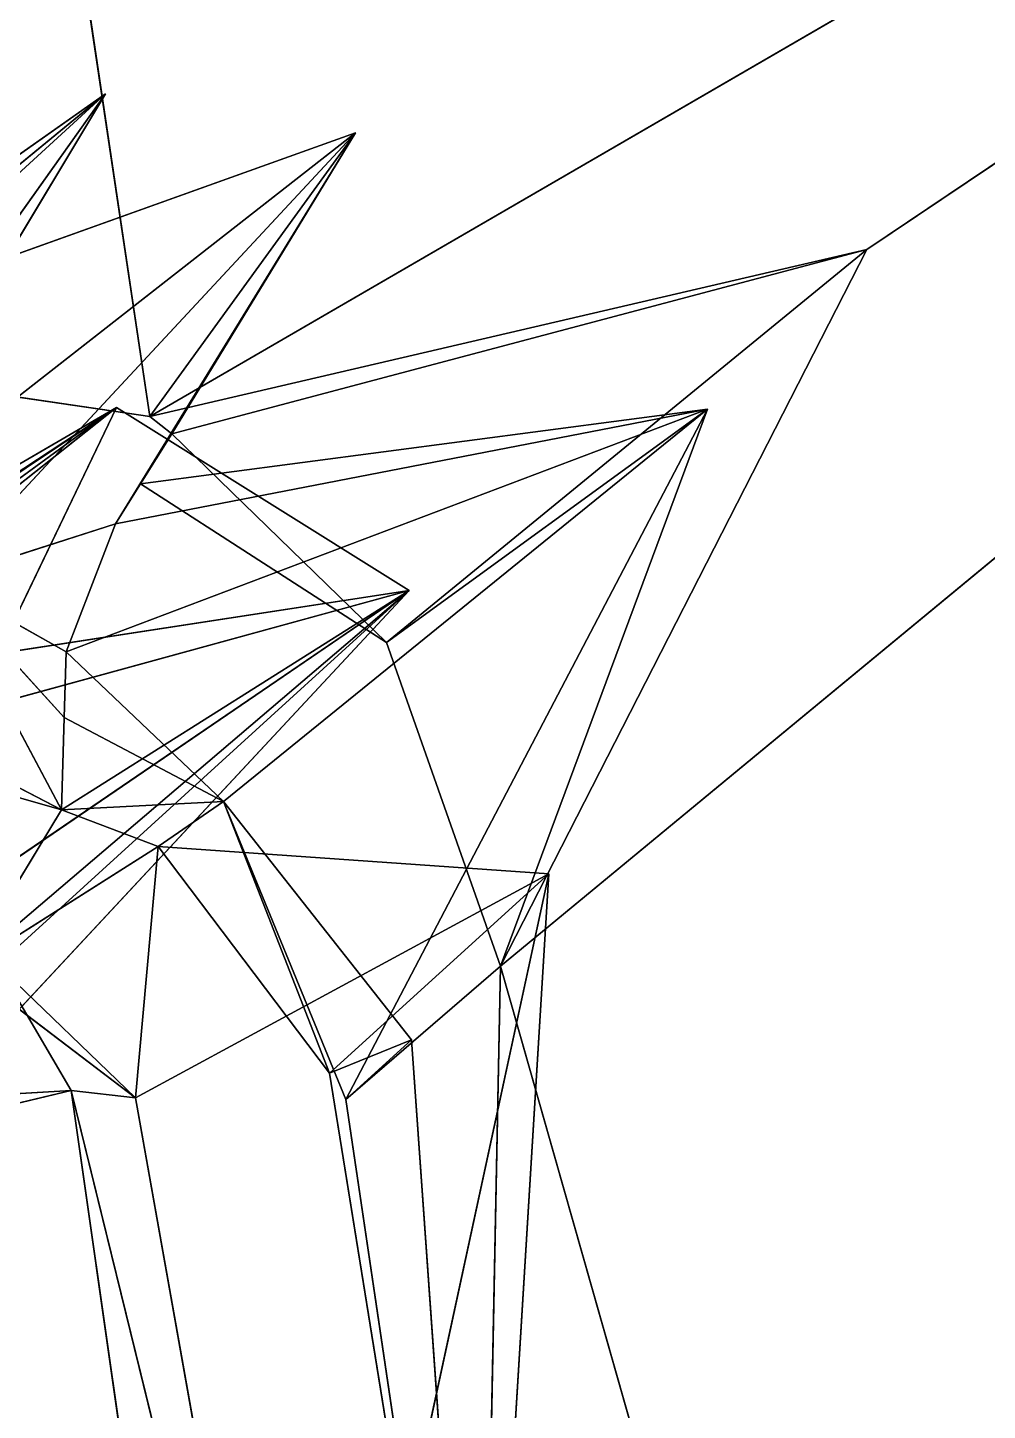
# Model space of a CAD drawing. Header units: metres. Extents: x -1625 to 2532, y -2992 to 3158.
# Drawn here: x -123.8 to 220.8, y 39.8 to 536.3 of the extents above; entities that cross this region are included whole.
import ezdxf

# ---------------------------------------------------------------- set-up
doc = ezdxf.new("R2010")
doc.units = ezdxf.units.M

msp = doc.modelspace()

# ---------------------------------------------------------------- linework, layer by layer
for p, q in [((-239.23059, 1465.6564, -2381.6125), (-79.938675, 396.67905, -937.9101)), ((-79.938675, 396.67905, -937.9101), (-239.23059, 1465.6564, -2381.6125)), ((1146.4102, 1107.8856, -1666.0708), (-79.938675, 396.67905, -937.9101)), ((-79.938675, 396.67905, -937.9101), (1146.4102, 1107.8856, -1666.0708)), ((1146.4102, 1107.8856, -1666.0708), (46.03418, 199.26509, -1053.7697)), ((46.03418, 199.26509, -1053.7697), (1146.4102, 1107.8856, -1666.0708)), ((177.57576, 456.61243, -1207.2036), (1146.4102, 1107.8856, -1666.0708)), ((1146.4102, 1107.8856, -1666.0708), (177.57576, 456.61243, -1207.2036)), ((-95.85133, 512.55316, -1355.7297), (-253.45474, 383.01382, -1155.2146)), ((-253.45474, 383.01382, -1155.2146), (-95.85133, 512.55316, -1355.7297)), ((-95.85133, 512.55316, -1355.7297), (-230.17441, 323.3117, -1026.8123)), ((-230.17441, 323.3117, -1026.8123), (-95.85133, 512.55316, -1355.7297)), ((-229.06122, 418.6133, -1121.669), (-95.85133, 512.55316, -1355.7297)), ((-95.85133, 512.55316, -1355.7297), (-229.06122, 418.6133, -1121.669)), ((-195.79129, 346.17667, -1136.4116), (-95.85133, 512.55316, -1355.7297)), ((-95.85133, 512.55316, -1355.7297), (-195.79129, 346.17667, -1136.4116)), ((-127.35216, 483.52316, -1399.5306), (-95.85133, 512.55316, -1355.7297)), ((-95.85133, 512.55316, -1355.7297), (-127.35216, 483.52316, -1399.5306)), ((-230.17441, 323.3117, -1026.8123), (-6.037231, 498.46603, -1313.7507)), ((-6.037231, 498.46603, -1313.7507), (-230.17441, 323.3117, -1026.8123)), ((-6.037231, 498.46603, -1313.7507), (-229.06122, 418.6133, -1121.669)), ((-229.06122, 418.6133, -1121.669), (-6.037231, 498.46603, -1313.7507)), ((-155.50372, 337.82315, -1105.6316), (-6.037231, 498.46603, -1313.7507)), ((-6.037231, 498.46603, -1313.7507), (-155.50372, 337.82315, -1105.6316)), ((-6.037231, 498.46603, -1313.7507), (-92.18063, 358.11105, -1054.6128)), ((-92.18063, 358.11105, -1054.6128), (-6.037231, 498.46603, -1313.7507)), ((-6.037231, 498.46603, -1313.7507), (-83.24463, 372.4459, -1041.6772)), ((-83.24463, 372.4459, -1041.6772), (-6.037231, 498.46603, -1313.7507)), ((-6.037231, 498.46603, -1313.7507), (-79.938675, 396.67905, -937.9101)), ((-79.938675, 396.67905, -937.9101), (-6.037231, 498.46603, -1313.7507)), ((-72.04588, 390.3953, -1025.4738), (-6.037231, 498.46603, -1313.7507)), ((-6.037231, 498.46603, -1313.7507), (-72.04588, 390.3953, -1025.4738)), ((-79.938675, 396.67905, -937.9101), (177.57576, 456.61243, -1207.2036)), ((177.57576, 456.61243, -1207.2036), (-79.938675, 396.67905, -937.9101)), ((-72.04588, 390.3953, -1025.4738), (177.57576, 456.61243, -1207.2036)), ((177.57576, 456.61243, -1207.2036), (-72.04588, 390.3953, -1025.4738)), ((177.57576, 456.61243, -1207.2036), (5.139084, 315.46103, -1022.06946)), ((5.139084, 315.46103, -1022.06946), (177.57576, 456.61243, -1207.2036)), ((177.57576, 456.61243, -1207.2036), (46.03418, 199.26509, -1053.7697)), ((46.03418, 199.26509, -1053.7697), (177.57576, 456.61243, -1207.2036)), ((-79.938675, 396.67905, -937.9101), (-229.06122, 418.6133, -1121.669)), ((-229.06122, 418.6133, -1121.669), (-79.938675, 396.67905, -937.9101)), ((-355.5455, 190.83905, -1057.604), (-91.877686, 399.9044, -1418.4414)), ((-91.877686, 399.9044, -1418.4414), (-355.5455, 190.83905, -1057.604)), ((-91.877686, 399.9044, -1418.4414), (-298.62067, 248.68338, -1063.55)), ((-298.62067, 248.68338, -1063.55), (-91.877686, 399.9044, -1418.4414)), ((-280.93393, 275.42566, -1146.1821), (-91.877686, 399.9044, -1418.4414)), ((-91.877686, 399.9044, -1418.4414), (-280.93393, 275.42566, -1146.1821)), ((-91.877686, 399.9044, -1418.4414), (-254.19382, 291.5246, -1228.291)), ((-254.19382, 291.5246, -1228.291), (-91.877686, 399.9044, -1418.4414)), ((-238.62213, 314.4612, -1179.9165), (-91.877686, 399.9044, -1418.4414)), ((-91.877686, 399.9044, -1418.4414), (-238.62213, 314.4612, -1179.9165)), ((-190.17313, 195.48776, -1199.1782), (-91.877686, 399.9044, -1418.4414)), ((-91.877686, 399.9044, -1418.4414), (-190.17313, 195.48776, -1199.1782)), ((120.340836, 399.26633, -1281.7739), (-109.87248, 312.12177, -1089.0275)), ((-109.87248, 312.12177, -1089.0275), (120.340836, 399.26633, -1281.7739)), ((-92.18063, 358.11105, -1054.6128), (120.340836, 399.26633, -1281.7739)), ((120.340836, 399.26633, -1281.7739), (-92.18063, 358.11105, -1054.6128)), ((-91.877686, 399.9044, -1418.4414), (13.168037, 334.1378, -1446.1787)), ((13.168037, 334.1378, -1446.1787), (-91.877686, 399.9044, -1418.4414)), ((120.340836, 399.26633, -1281.7739), (-83.24463, 372.4459, -1041.6772)), ((-83.24463, 372.4459, -1041.6772), (120.340836, 399.26633, -1281.7739)), ((120.340836, 399.26633, -1281.7739), (-53.394302, 258.40067, -1106.2863)), ((-53.394302, 258.40067, -1106.2863), (120.340836, 399.26633, -1281.7739)), ((-9.467072, 151.41402, -1015.05334), (120.340836, 399.26633, -1281.7739)), ((120.340836, 399.26633, -1281.7739), (-9.467072, 151.41402, -1015.05334)), ((5.139084, 315.46103, -1022.06946), (120.340836, 399.26633, -1281.7739)), ((120.340836, 399.26633, -1281.7739), (5.139084, 315.46103, -1022.06946)), ((46.03418, 199.26509, -1053.7697), (120.340836, 399.26633, -1281.7739)), ((120.340836, 399.26633, -1281.7739), (46.03418, 199.26509, -1053.7697)), ((-79.938675, 396.67905, -937.9101), (-72.04588, 390.3953, -1025.4738)), ((-72.04588, 390.3953, -1025.4738), (-79.938675, 396.67905, -937.9101)), ((-83.24463, 372.4459, -1041.6772), (-72.04588, 390.3953, -1025.4738)), ((-72.04588, 390.3953, -1025.4738), (-83.24463, 372.4459, -1041.6772)), ((-72.04588, 390.3953, -1025.4738), (5.139084, 315.46103, -1022.06946)), ((5.139084, 315.46103, -1022.06946), (-72.04588, 390.3953, -1025.4738)), ((-83.24463, 372.4459, -1041.6772), (-92.18063, 358.11105, -1054.6128)), ((-92.18063, 358.11105, -1054.6128), (-83.24463, 372.4459, -1041.6772)), ((-83.24463, 372.4459, -1041.6772), (5.139084, 315.46103, -1022.06946)), ((5.139084, 315.46103, -1022.06946), (-83.24463, 372.4459, -1041.6772)), ((-92.18063, 358.11105, -1054.6128), (-155.50372, 337.82315, -1105.6316)), ((-155.50372, 337.82315, -1105.6316), (-92.18063, 358.11105, -1054.6128)), ((-109.87248, 312.12177, -1089.0275), (-92.18063, 358.11105, -1054.6128)), ((-92.18063, 358.11105, -1054.6128), (-109.87248, 312.12177, -1089.0275)), ((-155.50372, 337.82315, -1105.6316), (-111.63017, 255.46606, -1118.4899)), ((-111.63017, 255.46606, -1118.4899), (-155.50372, 337.82315, -1105.6316)), ((-155.50372, 337.82315, -1105.6316), (-110.61726, 288.55023, -1101.294)), ((-109.87248, 312.12177, -1089.0275), (-155.50372, 337.82315, -1105.6316)), ((-110.61726, 288.55023, -1101.294), (-155.50372, 337.82315, -1105.6316)), ((-155.50372, 337.82315, -1105.6316), (-109.87248, 312.12177, -1089.0275)), ((-298.62067, 248.68338, -1063.55), (13.168037, 334.1378, -1446.1787)), ((13.168037, 334.1378, -1446.1787), (-298.62067, 248.68338, -1063.55)), ((13.168037, 334.1378, -1446.1787), (-247.3906, 294.1648, -1097.257)), ((-247.3906, 294.1648, -1097.257), (13.168037, 334.1378, -1446.1787)), ((13.168037, 334.1378, -1446.1787), (-190.17313, 195.48776, -1199.1782)), ((-190.17313, 195.48776, -1199.1782), (13.168037, 334.1378, -1446.1787)), ((13.168037, 334.1378, -1446.1787), (-156.69467, 151.74423, -1199.4398)), ((-156.69467, 151.74423, -1199.4398), (13.168037, 334.1378, -1446.1787)), ((13.168037, 334.1378, -1446.1787), (-146.10933, 198.4118, -1088.7079)), ((-146.10933, 198.4118, -1088.7079), (13.168037, 334.1378, -1446.1787)), ((-134.5646, 199.69443, -1161.1798), (13.168037, 334.1378, -1446.1787)), ((13.168037, 334.1378, -1446.1787), (-134.5646, 199.69443, -1161.1798)), ((-111.63017, 255.46606, -1118.4899), (13.168037, 334.1378, -1446.1787)), ((13.168037, 334.1378, -1446.1787), (-111.63017, 255.46606, -1118.4899)), ((-111.63017, 255.46606, -1118.4899), (-222.51971, 313.01395, -1071.7783)), ((-222.51971, 313.01395, -1071.7783), (-111.63017, 255.46606, -1118.4899)), ((46.03418, 199.26509, -1053.7697), (5.139084, 315.46103, -1022.06946)), ((5.139084, 315.46103, -1022.06946), (46.03418, 199.26509, -1053.7697)), ((-110.61726, 288.55023, -1101.294), (-109.87248, 312.12177, -1089.0275)), ((-109.87248, 312.12177, -1089.0275), (-110.61726, 288.55023, -1101.294)), ((-109.87248, 312.12177, -1089.0275), (-53.394302, 258.40067, -1106.2863)), ((-53.394302, 258.40067, -1106.2863), (-109.87248, 312.12177, -1089.0275)), ((-111.63017, 255.46606, -1118.4899), (-247.3906, 294.1648, -1097.257)), ((-247.3906, 294.1648, -1097.257), (-111.63017, 255.46606, -1118.4899)), ((-110.61726, 288.55023, -1101.294), (-111.63017, 255.46606, -1118.4899)), ((-111.63017, 255.46606, -1118.4899), (-110.61726, 288.55023, -1101.294)), ((-53.394302, 258.40067, -1106.2863), (-110.61726, 288.55023, -1101.294)), ((-110.61726, 288.55023, -1101.294), (-53.394302, 258.40067, -1106.2863)), ((-111.63017, 255.46606, -1118.4899), (-53.394302, 258.40067, -1106.2863)), ((-53.394302, 258.40067, -1106.2863), (-111.63017, 255.46606, -1118.4899)), ((-76.90646, 242.24902, -1120.5879), (-53.394302, 258.40067, -1106.2863)), ((-53.394302, 258.40067, -1106.2863), (-76.90646, 242.24902, -1120.5879)), ((14.015488, 172.86357, -1087.6384), (-53.394302, 258.40067, -1106.2863)), ((-53.394302, 258.40067, -1106.2863), (-9.467072, 151.41402, -1015.05334)), ((-53.394302, 258.40067, -1106.2863), (-15.335052, 160.85037, -1103.6395)), ((-9.467072, 151.41402, -1015.05334), (-53.394302, 258.40067, -1106.2863)), ((-53.394302, 258.40067, -1106.2863), (14.015488, 172.86357, -1087.6384)), ((-15.335052, 160.85037, -1103.6395), (-53.394302, 258.40067, -1106.2863)), ((-146.10933, 198.4118, -1088.7079), (-111.63017, 255.46606, -1118.4899)), ((-111.63017, 255.46606, -1118.4899), (-146.10933, 198.4118, -1088.7079)), ((-111.63017, 255.46606, -1118.4899), (-76.90646, 242.24902, -1120.5879)), ((-76.90646, 242.24902, -1120.5879), (-111.63017, 255.46606, -1118.4899)), ((-146.10933, 198.4118, -1088.7079), (-76.90646, 242.24902, -1120.5879)), ((-76.90646, 242.24902, -1120.5879), (-146.10933, 198.4118, -1088.7079)), ((-76.90646, 242.24902, -1120.5879), (-85.09169, 151.97498, -1153.105)), ((-85.09169, 151.97498, -1153.105), (-76.90646, 242.24902, -1120.5879)), ((-15.335052, 160.85037, -1103.6395), (-76.90646, 242.24902, -1120.5879)), ((-76.90646, 242.24902, -1120.5879), (63.320496, 232.38892, -1303.5503)), ((63.320496, 232.38892, -1303.5503), (-76.90646, 242.24902, -1120.5879)), ((-76.90646, 242.24902, -1120.5879), (-15.335052, 160.85037, -1103.6395)), ((63.320496, 232.38892, -1303.5503), (-85.09169, 151.97498, -1153.105)), ((-85.09169, 151.97498, -1153.105), (63.320496, 232.38892, -1303.5503)), ((-25.789032, -180.26181, -1280.9436), (63.320496, 232.38892, -1303.5503)), ((63.320496, 232.38892, -1303.5503), (-25.789032, -180.26181, -1280.9436)), ((63.320496, 232.38892, -1303.5503), (-15.335052, 160.85037, -1103.6395)), ((-15.335052, 160.85037, -1103.6395), (63.320496, 232.38892, -1303.5503)), ((38.557953, -173.22324, -1244.8398), (63.320496, 232.38892, -1303.5503)), ((63.320496, 232.38892, -1303.5503), (38.557953, -173.22324, -1244.8398)), ((-85.09169, 151.97498, -1153.105), (-134.5646, 199.69443, -1161.1798)), ((-134.5646, 199.69443, -1161.1798), (-108.163376, 154.59111, -1175.6407)), ((-134.5646, 199.69443, -1161.1798), (-85.09169, 151.97498, -1153.105)), ((-108.163376, 154.59111, -1175.6407), (-134.5646, 199.69443, -1161.1798)), ((-9.467072, 151.41402, -1015.05334), (46.03418, 199.26509, -1053.7697)), ((46.03418, 199.26509, -1053.7697), (-9.467072, 151.41402, -1015.05334)), ((38.557953, -173.22324, -1244.8398), (46.03418, 199.26509, -1053.7697)), ((46.03418, 199.26509, -1053.7697), (38.557953, -173.22324, -1244.8398)), ((46.03418, 199.26509, -1053.7697), (218.99683, -409.1368, -1246.3237)), ((218.99683, -409.1368, -1246.3237), (46.03418, 199.26509, -1053.7697)), ((-85.09169, 151.97498, -1153.105), (-146.10933, 198.4118, -1088.7079)), ((-146.10933, 198.4118, -1088.7079), (-85.09169, 151.97498, -1153.105)), ((14.015488, 172.86357, -1087.6384), (-15.335052, 160.85037, -1103.6395)), ((-15.335052, 160.85037, -1103.6395), (14.015488, 172.86357, -1087.6384)), ((-9.467072, 151.41402, -1015.05334), (14.015488, 172.86357, -1087.6384)), ((14.015488, 172.86357, -1087.6384), (-9.467072, 151.41402, -1015.05334)), ((38.557953, -173.22324, -1244.8398), (14.015488, 172.86357, -1087.6384)), ((14.015488, 172.86357, -1087.6384), (38.557953, -173.22324, -1244.8398)), ((-15.335052, 160.85037, -1103.6395), (38.557953, -173.22324, -1244.8398)), ((38.557953, -173.22324, -1244.8398), (-15.335052, 160.85037, -1103.6395)), ((-108.163376, 154.59111, -1175.6407), (-201.16403, 132.44925, -1237.7922)), ((-201.16403, 132.44925, -1237.7922), (-108.163376, 154.59111, -1175.6407)), ((-156.69467, 151.74423, -1199.4398), (-108.163376, 154.59111, -1175.6407)), ((-108.163376, 154.59111, -1175.6407), (-156.69467, 151.74423, -1199.4398)), ((-108.163376, 154.59111, -1175.6407), (-85.09169, 151.97498, -1153.105)), ((-25.789032, -180.26181, -1280.9436), (-108.163376, 154.59111, -1175.6407)), ((-108.163376, 154.59111, -1175.6407), (-25.789032, -180.26181, -1280.9436)), ((-60.209106, -179.4524, -1311.7083), (-108.163376, 154.59111, -1175.6407)), ((-108.163376, 154.59111, -1175.6407), (-60.209106, -179.4524, -1311.7083)), ((-85.09169, 151.97498, -1153.105), (-108.163376, 154.59111, -1175.6407)), ((-85.09169, 151.97498, -1153.105), (-25.789032, -180.26181, -1280.9436)), ((-25.789032, -180.26181, -1280.9436), (-85.09169, 151.97498, -1153.105)), ((38.557953, -173.22324, -1244.8398), (-9.467072, 151.41402, -1015.05334)), ((-9.467072, 151.41402, -1015.05334), (38.557953, -173.22324, -1244.8398))]:
    msp.add_line(p, q)
for points in [[(-1624.8713, -1918.2601, -4967.998), (453.58978, 3157.6145, -1088.42), (-239.23059, 1465.6564, -2381.6125), (-239.23048, 1465.6565, -2381.6125)], [(-239.23059, 1465.6564, -2381.6125), (-79.938675, 396.67905, -937.9101), (-229.06122, 418.6133, -1121.669), (-229.06111, 418.6134, -1121.6688)], [(-239.23059, 1465.6564, -2381.6125), (1146.4102, 1107.8856, -1666.0708), (-79.938675, 396.67905, -937.9101), (-79.938576, 396.67914, -937.91)], [(1146.4102, 1107.8856, -1666.0708), (177.57576, 456.61243, -1207.2036), (-79.938675, 396.67905, -937.9101), (-79.938576, 396.67914, -937.91)], [(177.57576, 456.61243, -1207.2036), (1146.4102, 1107.8856, -1666.0708), (46.03418, 199.26509, -1053.7697), (46.03428, 199.2652, -1053.7695)], [(1146.4102, 1107.8856, -1666.0708), (218.99683, -409.1368, -1246.3237), (46.03418, 199.26509, -1053.7697), (46.03428, 199.2652, -1053.7695)], [(1146.4102, 1107.8856, -1666.0708), (621.57355, -649.93945, -1859.9197), (218.99683, -409.1368, -1246.3237), (218.99693, -409.13672, -1246.3236)], [(-95.85133, 512.55316, -1355.7297), (-253.45474, 383.01382, -1155.2146), (-127.35216, 483.52316, -1399.5306), (-127.35206, 483.52325, -1399.5305)], [(-253.45474, 383.01382, -1155.2146), (-95.85133, 512.55316, -1355.7297), (-195.79129, 346.17667, -1136.4116), (-195.79118, 346.17676, -1136.4115)], [(-195.79129, 346.17667, -1136.4116), (-95.85133, 512.55316, -1355.7297), (-230.17441, 323.3117, -1026.8123), (-230.1743, 323.3118, -1026.8121)], [(-230.17441, 323.3117, -1026.8123), (-95.85133, 512.55316, -1355.7297), (-229.06122, 418.6133, -1121.669), (-229.06111, 418.6134, -1121.6688)], [(-229.06122, 418.6133, -1121.669), (-95.85133, 512.55316, -1355.7297), (-127.35216, 483.52316, -1399.5306), (-127.35206, 483.52325, -1399.5305)], [(-230.17441, 323.3117, -1026.8123), (-229.06122, 418.6133, -1121.669), (-6.037231, 498.46603, -1313.7507), (-6.037131, 498.46613, -1313.7506)], [(-230.17441, 323.3117, -1026.8123), (-6.037231, 498.46603, -1313.7507), (-155.50372, 337.82315, -1105.6316), (-155.50362, 337.82324, -1105.6315)], [(-229.06122, 418.6133, -1121.669), (-79.938675, 396.67905, -937.9101), (-6.037231, 498.46603, -1313.7507), (-6.037131, 498.46613, -1313.7506)], [(-6.037231, 498.46603, -1313.7507), (-92.18063, 358.11105, -1054.6128), (-155.50372, 337.82315, -1105.6316), (-155.50362, 337.82324, -1105.6315)], [(-83.24463, 372.4459, -1041.6772), (-92.18063, 358.11105, -1054.6128), (-6.037231, 498.46603, -1313.7507), (-6.037131, 498.46613, -1313.7506)], [(-72.04588, 390.3953, -1025.4738), (-83.24463, 372.4459, -1041.6772), (-6.037231, 498.46603, -1313.7507), (-6.037131, 498.46613, -1313.7506)], [(-79.938675, 396.67905, -937.9101), (-72.04588, 390.3953, -1025.4738), (-6.037231, 498.46603, -1313.7507), (-6.037131, 498.46613, -1313.7506)], [(177.57576, 456.61243, -1207.2036), (-72.04588, 390.3953, -1025.4738), (-79.938675, 396.67905, -937.9101), (-79.938576, 396.67914, -937.91)], [(5.139084, 315.46103, -1022.06946), (-72.04588, 390.3953, -1025.4738), (177.57576, 456.61243, -1207.2036), (177.57587, 456.61252, -1207.2035)], [(5.139084, 315.46103, -1022.06946), (177.57576, 456.61243, -1207.2036), (46.03418, 199.26509, -1053.7697), (46.03428, 199.2652, -1053.7695)], [(-91.877686, 399.9044, -1418.4414), (-190.17313, 195.48776, -1199.1782), (-355.5455, 190.83905, -1057.604), (-355.5454, 190.83916, -1057.6039)], [(-254.19382, 291.5246, -1228.291), (-91.877686, 399.9044, -1418.4414), (-355.5455, 190.83905, -1057.604), (-355.5454, 190.83916, -1057.6039)], [(-298.62067, 248.68338, -1063.55), (13.168037, 334.1378, -1446.1787), (-91.877686, 399.9044, -1418.4414), (-91.87759, 399.90448, -1418.4413)], [(-298.62067, 248.68338, -1063.55), (-91.877686, 399.9044, -1418.4414), (-238.62213, 314.4612, -1179.9165), (-238.62202, 314.4613, -1179.9164)], [(-280.93393, 275.42566, -1146.1821), (-91.877686, 399.9044, -1418.4414), (-254.19382, 291.5246, -1228.291), (-254.19371, 291.5247, -1228.2909)], [(-91.877686, 399.9044, -1418.4414), (-280.93393, 275.42566, -1146.1821), (-238.62213, 314.4612, -1179.9165), (-238.62202, 314.4613, -1179.9164)], [(13.168037, 334.1378, -1446.1787), (-190.17313, 195.48776, -1199.1782), (-91.877686, 399.9044, -1418.4414), (-91.87759, 399.90448, -1418.4413)], [(120.340836, 399.26633, -1281.7739), (-109.87248, 312.12177, -1089.0275), (-92.18063, 358.11105, -1054.6128), (-92.180534, 358.11115, -1054.6127)], [(120.340836, 399.26633, -1281.7739), (-53.394302, 258.40067, -1106.2863), (-109.87248, 312.12177, -1089.0275), (-109.87238, 312.12186, -1089.0273)], [(-92.18063, 358.11105, -1054.6128), (-83.24463, 372.4459, -1041.6772), (120.340836, 399.26633, -1281.7739), (120.340935, 399.26642, -1281.7738)], [(-83.24463, 372.4459, -1041.6772), (5.139084, 315.46103, -1022.06946), (120.340836, 399.26633, -1281.7739), (120.340935, 399.26642, -1281.7738)], [(120.340836, 399.26633, -1281.7739), (-9.467072, 151.41402, -1015.05334), (-53.394302, 258.40067, -1106.2863), (-53.394203, 258.40076, -1106.2861)], [(-9.467072, 151.41402, -1015.05334), (120.340836, 399.26633, -1281.7739), (46.03418, 199.26509, -1053.7697), (46.03428, 199.2652, -1053.7695)], [(120.340836, 399.26633, -1281.7739), (5.139084, 315.46103, -1022.06946), (46.03418, 199.26509, -1053.7697), (46.03428, 199.2652, -1053.7695)], [(-83.24463, 372.4459, -1041.6772), (-72.04588, 390.3953, -1025.4738), (5.139084, 315.46103, -1022.06946), (5.139184, 315.46112, -1022.06934)], [(-109.87248, 312.12177, -1089.0275), (-155.50372, 337.82315, -1105.6316), (-92.18063, 358.11105, -1054.6128), (-92.180534, 358.11115, -1054.6127)], [(-111.63017, 255.46606, -1118.4899), (-222.51971, 313.01395, -1071.7783), (-155.50372, 337.82315, -1105.6316), (-155.50362, 337.82324, -1105.6315)], [(-110.61726, 288.55023, -1101.294), (-111.63017, 255.46606, -1118.4899), (-155.50372, 337.82315, -1105.6316), (-155.50362, 337.82324, -1105.6315)], [(-109.87248, 312.12177, -1089.0275), (-110.61726, 288.55023, -1101.294), (-155.50372, 337.82315, -1105.6316), (-155.50362, 337.82324, -1105.6315)], [(-298.62067, 248.68338, -1063.55), (-247.3906, 294.1648, -1097.257), (13.168037, 334.1378, -1446.1787), (13.168138, 334.13788, -1446.1786)], [(-247.3906, 294.1648, -1097.257), (-111.63017, 255.46606, -1118.4899), (13.168037, 334.1378, -1446.1787), (13.168138, 334.13788, -1446.1786)], [(-156.69467, 151.74423, -1199.4398), (-190.17313, 195.48776, -1199.1782), (13.168037, 334.1378, -1446.1787), (13.168138, 334.13788, -1446.1786)], [(-134.5646, 199.69443, -1161.1798), (-156.69467, 151.74423, -1199.4398), (13.168037, 334.1378, -1446.1787), (13.168138, 334.13788, -1446.1786)], [(-146.10933, 198.4118, -1088.7079), (-134.5646, 199.69443, -1161.1798), (13.168037, 334.1378, -1446.1787), (13.168138, 334.13788, -1446.1786)], [(-111.63017, 255.46606, -1118.4899), (-146.10933, 198.4118, -1088.7079), (13.168037, 334.1378, -1446.1787), (13.168138, 334.13788, -1446.1786)], [(-247.3906, 294.1648, -1097.257), (-222.51971, 313.01395, -1071.7783), (-111.63017, 255.46606, -1118.4899), (-111.63007, 255.46617, -1118.4897)], [(-53.394302, 258.40067, -1106.2863), (-110.61726, 288.55023, -1101.294), (-109.87248, 312.12177, -1089.0275), (-109.87238, 312.12186, -1089.0273)], [(-110.61726, 288.55023, -1101.294), (-53.394302, 258.40067, -1106.2863), (-111.63017, 255.46606, -1118.4899), (-111.63007, 255.46617, -1118.4897)], [(-53.394302, 258.40067, -1106.2863), (-76.90646, 242.24902, -1120.5879), (-111.63017, 255.46606, -1118.4899), (-111.63007, 255.46617, -1118.4897)], [(-76.90646, 242.24902, -1120.5879), (-53.394302, 258.40067, -1106.2863), (-15.335052, 160.85037, -1103.6395), (-15.334952, 160.85048, -1103.6394)], [(-9.467072, 151.41402, -1015.05334), (14.015488, 172.86357, -1087.6384), (-53.394302, 258.40067, -1106.2863), (-53.394203, 258.40076, -1106.2861)], [(-53.394302, 258.40067, -1106.2863), (14.015488, 172.86357, -1087.6384), (-15.335052, 160.85037, -1103.6395), (-15.334952, 160.85048, -1103.6394)], [(-76.90646, 242.24902, -1120.5879), (-146.10933, 198.4118, -1088.7079), (-111.63017, 255.46606, -1118.4899), (-111.63007, 255.46617, -1118.4897)], [(-85.09169, 151.97498, -1153.105), (-146.10933, 198.4118, -1088.7079), (-76.90646, 242.24902, -1120.5879), (-76.906364, 242.24913, -1120.5878)], [(63.320496, 232.38892, -1303.5503), (-85.09169, 151.97498, -1153.105), (-76.90646, 242.24902, -1120.5879), (-76.906364, 242.24913, -1120.5878)], [(63.320496, 232.38892, -1303.5503), (-76.90646, 242.24902, -1120.5879), (-15.335052, 160.85037, -1103.6395), (-15.334952, 160.85048, -1103.6394)], [(63.320496, 232.38892, -1303.5503), (-25.789032, -180.26181, -1280.9436), (-85.09169, 151.97498, -1153.105), (-85.09159, 151.97508, -1153.1049)], [(63.320496, 232.38892, -1303.5503), (38.557953, -173.22324, -1244.8398), (-25.789032, -180.26181, -1280.9436), (-25.788933, -180.2617, -1280.9435)], [(38.557953, -173.22324, -1244.8398), (63.320496, 232.38892, -1303.5503), (-15.335052, 160.85037, -1103.6395), (-15.334952, 160.85048, -1103.6394)], [(-156.69467, 151.74423, -1199.4398), (-134.5646, 199.69443, -1161.1798), (-108.163376, 154.59111, -1175.6407), (-108.16328, 154.59122, -1175.6406)], [(-134.5646, 199.69443, -1161.1798), (-146.10933, 198.4118, -1088.7079), (-85.09169, 151.97498, -1153.105), (-85.09159, 151.97508, -1153.1049)], [(-134.5646, 199.69443, -1161.1798), (-85.09169, 151.97498, -1153.105), (-108.163376, 154.59111, -1175.6407), (-108.16328, 154.59122, -1175.6406)], [(-9.467072, 151.41402, -1015.05334), (46.03418, 199.26509, -1053.7697), (38.557953, -173.22324, -1244.8398), (38.558052, -173.22313, -1244.8397)], [(46.03418, 199.26509, -1053.7697), (218.99683, -409.1368, -1246.3237), (38.557953, -173.22324, -1244.8398), (38.558052, -173.22313, -1244.8397)], [(14.015488, 172.86357, -1087.6384), (38.557953, -173.22324, -1244.8398), (-15.335052, 160.85037, -1103.6395), (-15.334952, 160.85048, -1103.6394)], [(-9.467072, 151.41402, -1015.05334), (38.557953, -173.22324, -1244.8398), (14.015488, 172.86357, -1087.6384), (14.015588, 172.86368, -1087.6383)], [(-201.16403, 132.44925, -1237.7922), (-156.69467, 151.74423, -1199.4398), (-108.163376, 154.59111, -1175.6407), (-108.16328, 154.59122, -1175.6406)], [(-60.209106, -179.4524, -1311.7083), (-201.16403, 132.44925, -1237.7922), (-108.163376, 154.59111, -1175.6407), (-108.16328, 154.59122, -1175.6406)], [(-108.163376, 154.59111, -1175.6407), (-85.09169, 151.97498, -1153.105), (-25.789032, -180.26181, -1280.9436), (-25.788933, -180.2617, -1280.9435)], [(-108.163376, 154.59111, -1175.6407), (-25.789032, -180.26181, -1280.9436), (-60.209106, -179.4524, -1311.7083), (-60.209007, -179.45229, -1311.7081)], [(-258.82767, 91.997025, -1205.7234), (-201.16403, 132.44925, -1237.7922), (-88.98126, -179.54453, -1330.3267), (-88.98116, -179.54442, -1330.3265)], [(-88.98126, -179.54453, -1330.3267), (-201.16403, 132.44925, -1237.7922), (-60.209106, -179.4524, -1311.7083), (-60.209007, -179.45229, -1311.7081)], [(-129.5072, -186.31044, -1324.063), (-258.82767, 91.997025, -1205.7234), (-88.98126, -179.54453, -1330.3267), (-88.98116, -179.54442, -1330.3265)]]:
    msp.add_3dface(points)

doc.saveas('drawing.dxf')
